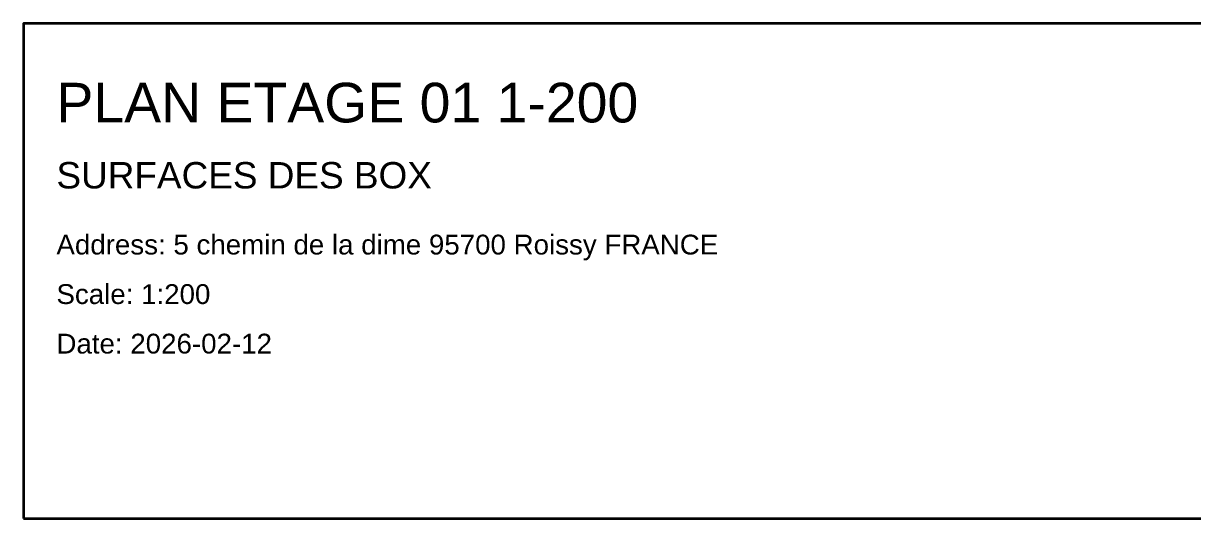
# Model space of a CAD drawing. Extents: x -458 to 250, y -200 to 689.
# Drawn here: x -458.3 to -104.2, y -200 to -50 of the extents above; entities that cross this region are included whole.
import ezdxf

# ---------------------------------------------------------------- set-up
doc = ezdxf.new("R2010")
doc.units = 0
doc.layers.add('TEXT', color=7, linetype='CONTINUOUS', lineweight=13)
doc.layers.add('TITLE_BLOCK', color=3, linetype='CONTINUOUS', lineweight=35)
doc.styles.get("Standard").update_dxf_attribs({"font": 'arial.ttf'})

msp = doc.modelspace()

# ---------------------------------------------------------------- linework, layer by layer
at = {"layer": 'TITLE_BLOCK', "color": 3}
msp.add_lwpolyline([(-458.33, -200), (-8.33, -200), (-8.33, -50), (-458.33, -50), (-458.33, -200)], dxfattribs=at)

# ---------------------------------------------------------------- texts
at = {"layer": 'TEXT', "color": 7}
for s, height, p in [('PLAN ETAGE 01 1-200', 12, (-448.33, -80)), ('SURFACES DES BOX', 8, (-448.33, -100)), ('Address: 5 chemin de la dime 95700 Roissy FRANCE', 6, (-448.33, -120)), ('Scale: 1:200', 6, (-448.33, -135)), ('Date: 2026-02-12', 6, (-448.33, -150))]:
    msp.add_text(s, height=height, dxfattribs=at).set_placement(p)

doc.saveas('drawing.dxf')
